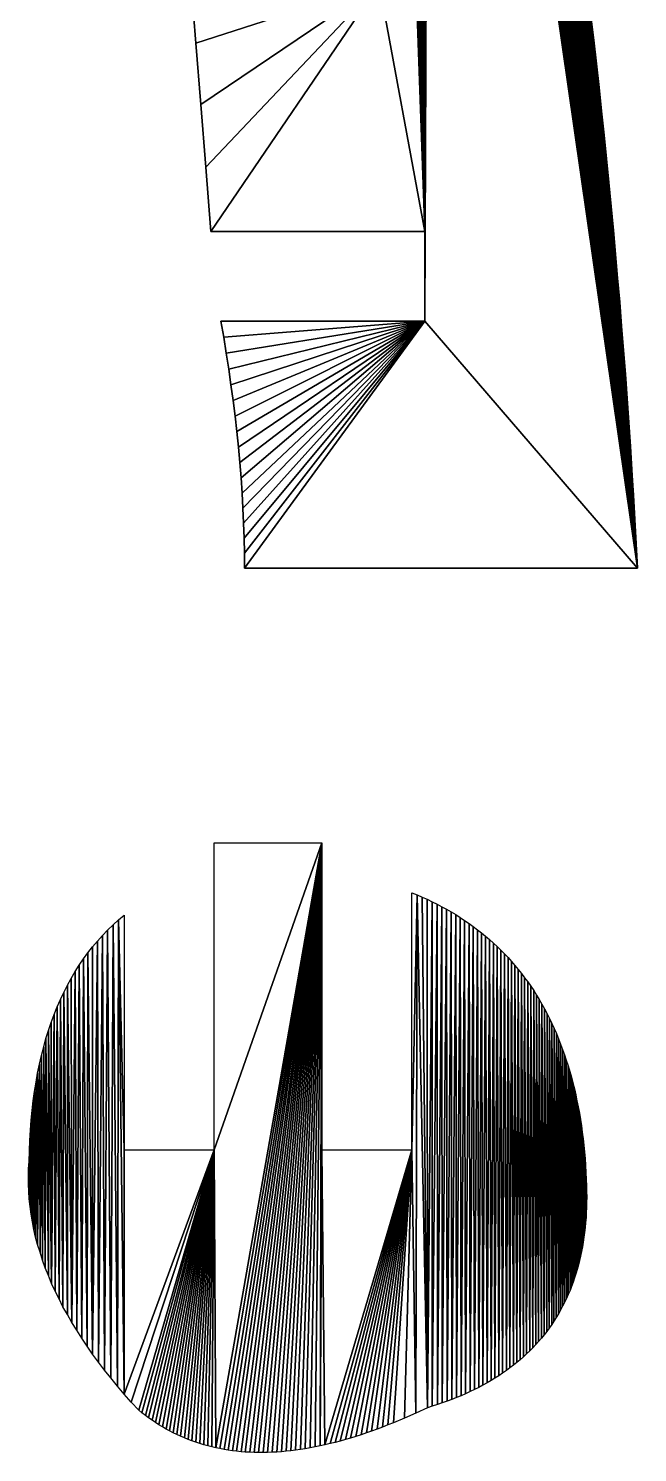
# Model space of a CAD drawing. Extents: x 10 to 917, y 10 to 841.
# Drawn here: x 497.5 to 540.4, y 605.6 to 706 of the extents above; entities that cross this region are included whole.
import ezdxf

# ---------------------------------------------------------------- set-up
doc = ezdxf.new("R2010")
doc.units = 0
doc.header["$MEASUREMENT"] = 0
doc.layers.get('0').update_dxf_attribs({"linetype": 'CONTINUOUS'})

msp = doc.modelspace()

# ---------------------------------------------------------------- linework, layer by layer
for p, q in [((508.92, 709.14), (509.27, 704.94)), ((537.32, 705.15), (537.12, 706.82)), ((509.27, 704.94), (509.62, 700.62)), ((537.51, 703.49), (537.32, 705.15)), ((537.7, 701.82), (537.51, 703.49)), ((537.88, 700.15), (537.7, 701.82)), ((509.62, 700.62), (509.97, 696.2)), ((538.05, 698.47), (537.88, 700.15)), ((538.23, 696.8), (538.05, 698.47)), ((509.97, 696.2), (510.32, 691.68)), ((538.39, 695.12), (538.23, 696.8)), ((538.55, 693.44), (538.39, 695.12)), ((538.71, 691.75), (538.55, 693.44)), ((510.32, 691.68), (525.42, 691.68)), ((525.42, 691.68), (525.42, 685.34)), ((538.86, 690.07), (538.71, 691.75)), ((539.01, 688.38), (538.86, 690.07)), ((539.16, 686.69), (539.01, 688.38)), ((539.29, 685), (539.16, 686.69)), ((511.03, 685.34), (511.23, 684.21)), ((525.42, 685.34), (511.03, 685.34)), ((539.43, 683.3), (539.29, 685)), ((511.23, 684.21), (511.41, 683.09)), ((511.41, 683.09), (511.58, 681.97)), ((539.56, 681.6), (539.43, 683.3)), ((511.58, 681.97), (511.74, 680.86)), ((511.74, 680.86), (511.89, 679.75)), ((539.68, 679.9), (539.56, 681.6)), ((539.8, 678.2), (539.68, 679.9)), ((511.89, 679.75), (512.03, 678.65)), ((512.03, 678.65), (512.15, 677.56)), ((539.91, 676.5), (539.8, 678.2)), ((512.15, 677.56), (512.26, 676.47)), ((512.26, 676.47), (512.36, 675.38)), ((540.02, 674.79), (539.91, 676.5)), ((512.36, 675.38), (512.45, 674.3)), ((540.13, 673.08), (540.02, 674.79)), ((512.45, 674.3), (512.52, 673.23)), ((512.52, 673.23), (512.58, 672.16)), ((540.23, 671.37), (540.13, 673.08)), ((512.58, 672.16), (512.63, 671.1)), ((512.63, 671.1), (512.67, 670.04)), ((540.32, 669.65), (540.23, 671.37)), ((512.67, 670.04), (512.69, 668.98)), ((512.69, 668.98), (512.7, 667.94)), ((540.41, 667.94), (540.32, 669.65)), ((512.7, 667.94), (540.41, 667.94)), ((510.56, 648.56), (518.15, 648.56)), ((510.56, 626.92), (510.56, 648.56)), ((518.15, 648.56), (518.15, 626.92)), ((524.5, 626.92), (524.5, 645.05)), ((524.5, 645.05), (524.87, 644.9)), ((524.87, 644.9), (525.23, 644.74)), ((525.23, 644.74), (525.58, 644.58)), ((525.58, 644.58), (525.93, 644.41)), ((525.93, 644.41), (526.28, 644.24)), ((526.28, 644.24), (526.61, 644.06)), ((526.61, 644.06), (526.95, 643.88)), ((526.95, 643.88), (527.28, 643.69)), ((527.28, 643.69), (527.6, 643.5)), ((503.04, 642.41), (503.42, 642.78)), ((503.42, 642.78), (503.81, 643.13)), ((503.81, 643.13), (504.21, 643.47)), ((504.21, 643.47), (504.21, 626.92)), ((527.6, 643.5), (527.91, 643.3)), ((527.91, 643.3), (528.22, 643.09)), ((528.22, 643.09), (528.53, 642.88)), ((528.53, 642.88), (528.83, 642.66)), ((528.83, 642.66), (529.12, 642.44)), ((501.98, 641.23), (502.32, 641.64)), ((502.32, 641.64), (502.67, 642.03)), ((502.67, 642.03), (503.04, 642.41)), ((529.12, 642.44), (529.41, 642.21)), ((529.41, 642.21), (529.7, 641.98)), ((529.7, 641.98), (529.97, 641.74)), ((529.97, 641.74), (530.25, 641.5)), ((501.34, 640.38), (501.65, 640.81)), ((501.65, 640.81), (501.98, 641.23)), ((530.25, 641.5), (530.51, 641.25)), ((530.51, 641.25), (530.78, 640.99)), ((530.78, 640.99), (531.03, 640.73)), ((531.03, 640.73), (531.28, 640.47)), ((500.74, 639.48), (501.03, 639.93)), ((501.03, 639.93), (501.34, 640.38)), ((531.28, 640.47), (531.53, 640.2)), ((531.53, 640.2), (531.77, 639.92)), ((531.77, 639.92), (532, 639.64)), ((532, 639.64), (532.23, 639.35)), ((500.2, 638.52), (500.47, 639)), ((500.47, 639), (500.74, 639.48)), ((532.23, 639.35), (532.45, 639.05)), ((532.45, 639.05), (532.67, 638.76)), ((532.67, 638.76), (532.88, 638.45)), ((499.71, 637.51), (499.95, 638.02)), ((499.95, 638.02), (500.2, 638.52)), ((532.88, 638.45), (533.09, 638.14)), ((533.09, 638.14), (533.29, 637.83)), ((533.29, 637.83), (533.48, 637.51)), ((499.26, 636.45), (499.48, 636.99)), ((499.48, 636.99), (499.71, 637.51)), ((533.48, 637.51), (533.67, 637.18)), ((533.67, 637.18), (533.86, 636.85)), ((533.86, 636.85), (534.03, 636.51)), ((498.87, 635.34), (499.06, 635.9)), ((499.06, 635.9), (499.26, 636.45)), ((534.03, 636.51), (534.21, 636.17)), ((534.21, 636.17), (534.37, 635.82)), ((534.37, 635.82), (534.54, 635.47)), ((498.53, 634.18), (498.69, 634.77)), ((498.69, 634.77), (498.87, 635.34)), ((534.54, 635.47), (534.69, 635.11)), ((534.69, 635.11), (534.84, 634.74)), ((534.84, 634.74), (534.99, 634.37)), ((498.37, 633.58), (498.53, 634.18)), ((534.99, 634.37), (535.13, 634)), ((535.13, 634), (535.26, 633.62)), ((535.26, 633.62), (535.39, 633.23)), ((498.1, 632.33), (498.23, 632.96)), ((498.23, 632.96), (498.37, 633.58)), ((535.39, 633.23), (535.52, 632.84)), ((535.52, 632.84), (535.63, 632.44)), ((497.88, 631.04), (497.99, 631.69)), ((497.99, 631.69), (498.1, 632.33)), ((535.63, 632.44), (535.75, 632.04)), ((535.75, 632.04), (535.85, 631.63)), ((535.85, 631.63), (535.96, 631.21)), ((497.79, 630.37), (497.88, 631.04)), ((535.96, 631.21), (536.05, 630.79)), ((536.05, 630.79), (536.14, 630.37)), ((497.65, 629), (497.71, 629.69)), ((497.71, 629.69), (497.79, 630.37)), ((536.14, 630.37), (536.23, 629.94)), ((536.23, 629.94), (536.31, 629.5)), ((497.59, 628.3), (497.65, 629)), ((536.31, 629.5), (536.38, 629.06)), ((536.38, 629.06), (536.45, 628.62)), ((536.45, 628.62), (536.51, 628.16)), ((497.53, 626.85), (497.55, 627.58)), ((497.55, 627.58), (497.59, 628.3)), ((536.51, 628.16), (536.57, 627.7)), ((536.57, 627.7), (536.62, 627.24)), ((497.51, 626.1), (497.53, 626.85)), ((504.21, 626.92), (510.56, 626.92)), ((518.15, 626.92), (524.5, 626.92)), ((536.62, 627.24), (536.67, 626.77)), ((536.67, 626.77), (536.71, 626.3)), ((497.46, 625.05), (497.47, 625.57)), ((497.47, 625.57), (497.51, 626.1)), ((536.71, 626.3), (536.74, 625.82)), ((536.74, 625.82), (536.77, 625.33)), ((497.46, 624.52), (497.46, 625.05)), ((536.77, 625.33), (536.8, 624.84)), ((536.8, 624.84), (536.82, 624.35)), ((497.48, 623.98), (497.46, 624.52)), ((497.51, 623.45), (497.48, 623.98)), ((536.82, 624.35), (536.82, 623.97)), ((536.82, 623.97), (536.83, 623.59)), ((536.83, 623.59), (536.82, 623.22)), ((497.57, 622.92), (497.51, 623.45)), ((497.64, 622.38), (497.57, 622.92)), ((536.81, 622.86), (536.8, 622.5)), ((536.82, 623.22), (536.81, 622.86)), ((497.73, 621.85), (497.64, 622.38)), ((497.84, 621.31), (497.73, 621.85)), ((536.75, 621.78), (536.72, 621.44)), ((536.78, 622.14), (536.75, 621.78)), ((536.8, 622.5), (536.78, 622.14)), ((497.96, 620.77), (497.84, 621.31)), ((498.1, 620.23), (497.96, 620.77)), ((536.63, 620.75), (536.58, 620.41)), ((536.68, 621.09), (536.63, 620.75)), ((536.72, 621.44), (536.68, 621.09)), ((498.27, 619.69), (498.1, 620.23)), ((498.44, 619.14), (498.27, 619.69)), ((536.47, 619.75), (536.4, 619.43)), ((536.53, 620.08), (536.47, 619.75)), ((536.58, 620.41), (536.53, 620.08)), ((498.64, 618.6), (498.44, 619.14)), ((498.86, 618.05), (498.64, 618.6)), ((536.25, 618.8), (536.16, 618.49)), ((536.32, 619.11), (536.25, 618.8)), ((536.4, 619.43), (536.32, 619.11)), ((499.09, 617.5), (498.86, 618.05)), ((535.87, 617.58), (535.76, 617.29)), ((535.97, 617.88), (535.87, 617.58)), ((536.07, 618.18), (535.97, 617.88)), ((536.16, 618.49), (536.07, 618.18)), ((499.34, 616.96), (499.09, 617.5)), ((499.61, 616.4), (499.34, 616.96)), ((535.53, 616.72), (535.4, 616.43)), ((535.65, 617), (535.53, 616.72)), ((535.76, 617.29), (535.65, 617)), ((499.89, 615.85), (499.61, 616.4)), ((500.2, 615.3), (499.89, 615.85)), ((534.99, 615.62), (534.84, 615.36)), ((535.13, 615.89), (534.99, 615.62)), ((535.27, 616.16), (535.13, 615.89)), ((535.4, 616.43), (535.27, 616.16)), ((500.52, 614.75), (500.2, 615.3)), ((500.86, 614.19), (500.52, 614.75)), ((534.36, 614.59), (534.18, 614.35)), ((534.52, 614.84), (534.36, 614.59)), ((534.68, 615.1), (534.52, 614.84)), ((534.84, 615.36), (534.68, 615.1)), ((501.21, 613.63), (500.86, 614.19)), ((501.59, 613.07), (501.21, 613.63)), ((533.63, 613.63), (533.43, 613.4)), ((533.82, 613.87), (533.63, 613.63)), ((534.01, 614.1), (533.82, 613.87)), ((534.18, 614.35), (534.01, 614.1)), ((501.98, 612.51), (501.59, 613.07)), ((502.39, 611.95), (501.98, 612.51)), ((532.59, 612.53), (532.37, 612.32)), ((532.81, 612.74), (532.59, 612.53)), ((533.03, 612.96), (532.81, 612.74)), ((533.23, 613.18), (533.03, 612.96)), ((533.43, 613.4), (533.23, 613.18)), ((502.82, 611.39), (502.39, 611.95)), ((531.41, 611.54), (531.16, 611.35)), ((531.66, 611.73), (531.41, 611.54)), ((531.9, 611.92), (531.66, 611.73)), ((532.14, 612.12), (531.9, 611.92)), ((532.37, 612.32), (532.14, 612.12)), ((503.27, 610.83), (502.82, 611.39)), ((503.73, 610.26), (503.27, 610.83)), ((530.08, 610.65), (529.8, 610.48)), ((530.36, 610.82), (530.08, 610.65)), ((530.63, 610.99), (530.36, 610.82)), ((530.9, 611.17), (530.63, 610.99)), ((531.16, 611.35), (530.9, 611.17)), ((504.21, 609.69), (503.73, 610.26)), ((504.71, 609.13), (504.21, 609.69)), ((527.98, 609.58), (527.65, 609.45)), ((528.29, 609.72), (527.98, 609.58)), ((528.61, 609.87), (528.29, 609.72)), ((528.91, 610.01), (528.61, 609.87)), ((529.21, 610.17), (528.91, 610.01)), ((529.51, 610.32), (529.21, 610.17)), ((529.8, 610.48), (529.51, 610.32)), ((505.23, 608.56), (504.71, 609.13)), ((505.46, 608.37), (505.23, 608.56)), ((525.59, 608.73), (524.78, 608.35)), ((525.94, 608.84), (525.59, 608.73)), ((526.3, 608.95), (525.94, 608.84)), ((526.64, 609.07), (526.3, 608.95)), ((526.99, 609.19), (526.64, 609.07)), ((527.32, 609.32), (526.99, 609.19)), ((527.65, 609.45), (527.32, 609.32)), ((505.7, 608.19), (505.46, 608.37)), ((505.93, 608.02), (505.7, 608.19)), ((506.17, 607.85), (505.93, 608.02)), ((506.42, 607.69), (506.17, 607.85)), ((506.66, 607.53), (506.42, 607.69)), ((506.91, 607.38), (506.66, 607.53)), ((522.81, 607.52), (522.43, 607.37)), ((523.2, 607.67), (522.81, 607.52)), ((523.98, 608), (523.2, 607.67)), ((524.78, 608.35), (523.98, 608)), ((507.16, 607.23), (506.91, 607.38)), ((507.41, 607.1), (507.16, 607.23)), ((507.67, 606.96), (507.41, 607.1)), ((507.93, 606.84), (507.67, 606.96)), ((508.19, 606.72), (507.93, 606.84)), ((508.46, 606.6), (508.19, 606.72)), ((508.72, 606.5), (508.46, 606.6)), ((508.99, 606.39), (508.72, 606.5)), ((520.17, 606.59), (519.81, 606.49)), ((520.54, 606.71), (520.17, 606.59)), ((520.91, 606.83), (520.54, 606.71)), ((521.29, 606.95), (520.91, 606.83)), ((521.66, 607.09), (521.29, 606.95)), ((522.04, 607.22), (521.66, 607.09)), ((522.43, 607.37), (522.04, 607.22)), ((509.27, 606.3), (508.99, 606.39)), ((509.54, 606.21), (509.27, 606.3)), ((509.82, 606.12), (509.54, 606.21)), ((510.1, 606.04), (509.82, 606.12)), ((510.38, 605.97), (510.1, 606.04)), ((510.67, 605.91), (510.38, 605.97)), ((510.96, 605.85), (510.67, 605.91)), ((511.25, 605.79), (510.96, 605.85)), ((511.55, 605.74), (511.25, 605.79)), ((511.84, 605.7), (511.55, 605.74)), ((512.14, 605.67), (511.84, 605.7)), ((512.45, 605.63), (512.14, 605.67)), ((512.75, 605.61), (512.45, 605.63)), ((513.06, 605.59), (512.75, 605.61)), ((513.37, 605.58), (513.06, 605.59)), ((513.69, 605.57), (513.37, 605.58)), ((514, 605.57), (513.69, 605.57)), ((514.32, 605.58), (514, 605.57)), ((514.65, 605.59), (514.32, 605.58)), ((514.97, 605.61), (514.65, 605.59)), ((515.3, 605.63), (514.97, 605.61)), ((515.63, 605.66), (515.3, 605.63)), ((515.96, 605.7), (515.63, 605.66)), ((516.3, 605.74), (515.96, 605.7)), ((516.64, 605.79), (516.3, 605.74)), ((516.98, 605.84), (516.64, 605.79)), ((517.32, 605.9), (516.98, 605.84)), ((517.67, 605.97), (517.32, 605.9)), ((518.02, 606.04), (517.67, 605.97)), ((518.37, 606.12), (518.02, 606.04)), ((518.73, 606.2), (518.37, 606.12)), ((519.08, 606.29), (518.73, 606.2)), ((519.44, 606.38), (519.08, 606.29)), ((519.81, 606.49), (519.44, 606.38))]:
    msp.add_line(p, q)

# ---------------------------------------------------------------- meshes
mesh = msp.add_polyface()
corners = [(511.33, 762.07), (511.43, 793.34), (511.33, 755.73), (517.81, 739.24), (511.92, 792.9), (512.43, 792.47), (512.95, 792.05), (513.48, 791.64), (514.03, 791.24), (514.59, 790.84), (515.16, 790.45), (515.6, 789.98), (516.02, 789.51), (516.44, 789.04), (516.85, 788.56), (517.25, 788.07), (517.65, 787.58), (518.03, 787.08), (517.81, 732.9), (522.2, 715.48), (518.41, 786.58), (518.78, 786.07), (519.14, 785.56), (519.49, 785.04), (519.84, 784.52), (520.17, 783.99), (520.5, 783.46), (520.82, 782.92), (521.13, 782.38), (521.43, 781.83), (521.72, 781.28), (522.01, 780.72), (522.28, 780.15), (525.42, 691.68), (522.55, 779.58), (522.81, 779.01), (523.06, 778.43), (523.31, 777.84), (523.54, 777.25), (523.77, 776.66)]
mesh.append_faces([[corners[k] for k in face] for face in [(0, 1, 2), (3, 17, 18)]], dxfattribs={"vtx0": -1, "vtx1": -1})
mesh.append_faces([[corners[k] for k in face] for face in [(3, 2, 1)]], dxfattribs={"vtx0": -1, "vtx1": -1, "vtx2": -1})
mesh.append_faces([[corners[k] for k in face] for face in [(3, 1, 4), (3, 4, 5), (3, 5, 6), (3, 6, 7), (3, 7, 8), (3, 8, 9), (3, 9, 10), (3, 10, 11), (3, 11, 12), (3, 12, 13), (3, 13, 14), (3, 14, 15), (3, 15, 16), (3, 16, 17), (19, 17, 20), (19, 20, 21), (19, 21, 22), (19, 22, 23), (19, 23, 24), (19, 24, 25), (19, 25, 26), (19, 26, 27), (19, 27, 28), (19, 28, 29), (19, 29, 30), (19, 30, 31), (19, 31, 32), (33, 32, 34), (33, 34, 35), (33, 35, 36), (33, 36, 37), (33, 37, 38), (33, 38, 39)]], dxfattribs={"vtx0": -1, "vtx2": -1})
mesh = msp.add_polyface()
corners = [(502.76, 739.24), (511.33, 755.73), (517.81, 739.24), (504.97, 731.48), (517.81, 732.9), (505.29, 729.84), (505.63, 727.99), (506.01, 725.92), (506.43, 723.64), (506.87, 721.13), (507.35, 718.42), (507.86, 715.48), (522.2, 715.48), (518.03, 787.08), (522.28, 780.15), (522.2, 709.14), (525.42, 691.68), (523.77, 776.66), (523.99, 776.06), (524.2, 775.45), (524.4, 774.84), (524.59, 774.23), (524.78, 773.6), (524.96, 772.98), (525.35, 771.41), (525.74, 769.84), (540.41, 667.94), (526.12, 768.27), (526.5, 766.7), (526.87, 765.13), (527.24, 763.55), (527.61, 761.97), (527.96, 760.39), (528.32, 758.8), (528.67, 757.21), (529.01, 755.62), (529.35, 754.03), (529.69, 752.44), (530.02, 750.84), (530.34, 749.24), (530.66, 747.64), (530.98, 746.04)]
mesh.append_faces([[corners[k] for k in face] for face in [(0, 1, 2), (3, 4, 5), (5, 4, 6), (6, 4, 7), (7, 4, 8), (8, 4, 9), (9, 4, 10), (10, 4, 11), (11, 4, 12), (12, 14, 15)]], dxfattribs={"vtx0": -1, "vtx1": -1})
mesh.append_faces([[corners[k] for k in face] for face in [(12, 4, 13), (16, 15, 14)]], dxfattribs={"vtx0": -1, "vtx1": -1, "vtx2": -1})
mesh.append_faces([[corners[k] for k in face] for face in [(16, 17, 18), (16, 18, 19), (16, 19, 20), (16, 20, 21), (16, 21, 22), (16, 22, 23), (16, 23, 24), (16, 24, 25), (26, 25, 27), (26, 27, 28), (26, 28, 29), (26, 29, 30), (26, 30, 31), (26, 31, 32), (26, 32, 33), (26, 33, 34), (26, 34, 35), (26, 35, 36), (26, 36, 37), (26, 37, 38), (26, 38, 39), (26, 39, 40), (26, 40, 41)]], dxfattribs={"vtx0": -1, "vtx2": -1})
mesh = msp.add_polyface()
corners = [(522.2, 709.14), (509.27, 704.94), (508.92, 709.14), (509.62, 700.62), (509.97, 696.2), (510.32, 691.68), (525.42, 691.68), (525.74, 769.84), (525.42, 685.34), (540.41, 667.94), (530.98, 746.04), (531.29, 744.43), (531.6, 742.82), (531.9, 741.21), (532.2, 739.6), (532.49, 737.98), (532.78, 736.36), (533.06, 734.74), (533.34, 733.12), (533.61, 731.49), (533.88, 729.86), (534.14, 728.23), (534.4, 726.6), (534.65, 724.96), (534.9, 723.33), (535.14, 721.69), (535.38, 720.04), (535.62, 718.4), (535.85, 716.75), (536.07, 715.1), (536.29, 713.45), (536.51, 711.8), (536.72, 710.14), (536.92, 708.48), (537.12, 706.82), (537.32, 705.15), (537.51, 703.49), (537.7, 701.82), (537.88, 700.15)]
mesh.append_faces([[corners[k] for k in face] for face in [(0, 1, 2)]], dxfattribs={"vtx0": -1})
mesh.append_faces([[corners[k] for k in face] for face in [(1, 0, 3), (3, 0, 4), (4, 0, 5), (5, 0, 6), (6, 7, 8)]], dxfattribs={"vtx0": -1, "vtx1": -1})
mesh.append_faces([[corners[k] for k in face] for face in [(9, 8, 7)]], dxfattribs={"vtx0": -1, "vtx1": -1, "vtx2": -1})
mesh.append_faces([[corners[k] for k in face] for face in [(9, 10, 11), (9, 11, 12), (9, 12, 13), (9, 13, 14), (9, 14, 15), (9, 15, 16), (9, 16, 17), (9, 17, 18), (9, 18, 19), (9, 19, 20), (9, 20, 21), (9, 21, 22), (9, 22, 23), (9, 23, 24), (9, 24, 25), (9, 25, 26), (9, 26, 27), (9, 27, 28), (9, 28, 29), (9, 29, 30), (9, 30, 31), (9, 31, 32), (9, 32, 33), (9, 33, 34), (9, 34, 35), (9, 35, 36), (9, 36, 37), (9, 37, 38)]], dxfattribs={"vtx0": -1, "vtx2": -1})
mesh = msp.add_polyface()
corners = [(525.42, 685.34), (511.23, 684.21), (511.03, 685.34), (511.41, 683.09), (511.58, 681.97), (511.74, 680.86), (511.89, 679.75), (512.03, 678.65), (512.15, 677.56), (512.26, 676.47), (512.36, 675.38), (512.45, 674.3), (512.52, 673.23), (512.58, 672.16), (512.63, 671.1), (512.67, 670.04), (512.69, 668.98), (512.7, 667.94), (540.41, 667.94), (537.88, 700.15), (538.05, 698.47), (538.23, 696.8), (538.39, 695.12), (538.55, 693.44), (538.71, 691.75), (538.86, 690.07), (539.01, 688.38), (539.16, 686.69), (539.29, 685), (539.43, 683.3), (539.56, 681.6), (539.68, 679.9), (539.8, 678.2), (539.91, 676.5), (540.02, 674.79), (540.13, 673.08), (540.23, 671.37), (540.32, 669.65)]
mesh.append_faces([[corners[k] for k in face] for face in [(0, 1, 2), (18, 36, 37)]], dxfattribs={"vtx0": -1})
mesh.append_faces([[corners[k] for k in face] for face in [(1, 0, 3), (3, 0, 4), (4, 0, 5), (5, 0, 6), (6, 0, 7), (7, 0, 8), (8, 0, 9), (9, 0, 10), (10, 0, 11), (11, 0, 12), (12, 0, 13), (13, 0, 14), (14, 0, 15), (15, 0, 16), (16, 0, 17), (17, 0, 18)]], dxfattribs={"vtx0": -1, "vtx1": -1})
mesh.append_faces([[corners[k] for k in face] for face in [(18, 19, 20), (18, 20, 21), (18, 21, 22), (18, 22, 23), (18, 23, 24), (18, 24, 25), (18, 25, 26), (18, 26, 27), (18, 27, 28), (18, 28, 29), (18, 29, 30), (18, 30, 31), (18, 31, 32), (18, 32, 33), (18, 33, 34), (18, 34, 35), (18, 35, 36)]], dxfattribs={"vtx0": -1, "vtx2": -1})
mesh = msp.add_polyface()
corners = [(518.15, 648.56), (510.56, 626.92), (510.56, 648.56), (510.67, 605.91), (518.02, 606.04), (518.15, 626.92), (499.34, 616.96), (499.26, 636.45), (499.48, 636.99), (499.61, 616.4), (499.71, 637.51), (499.89, 615.85), (499.95, 638.02), (500.2, 615.3), (500.2, 638.52), (500.52, 614.75), (500.47, 639), (500.74, 639.48), (500.86, 614.19), (501.03, 639.93), (501.21, 613.63), (501.34, 640.38), (501.59, 613.07), (501.65, 640.81), (501.98, 612.51), (501.98, 641.23), (502.32, 641.64), (502.39, 611.95), (502.67, 642.03), (502.82, 611.39), (503.04, 642.41), (503.27, 610.83), (503.42, 642.78), (503.73, 610.26), (503.81, 643.13), (504.21, 609.69), (504.21, 626.92), (504.21, 643.47)]
mesh.append_faces([[corners[k] for k in face] for face in [(0, 1, 2), (36, 34, 37)]], dxfattribs={"vtx0": -1})
mesh.append_faces([[corners[k] for k in face] for face in [(6, 8, 9), (9, 10, 11), (11, 12, 13), (13, 14, 15), (15, 17, 18), (18, 19, 20), (20, 21, 22), (22, 23, 24), (24, 26, 27), (27, 28, 29), (29, 30, 31), (31, 32, 33)]], dxfattribs={"vtx0": -1, "vtx1": -1})
mesh.append_faces([[corners[k] for k in face] for face in [(1, 0, 3), (35, 34, 36)]], dxfattribs={"vtx0": -1, "vtx1": -1, "vtx2": -1})
mesh.append_faces([[corners[k] for k in face] for face in [(4, 0, 5), (6, 7, 8), (9, 8, 10), (11, 10, 12), (13, 12, 14), (15, 14, 16), (15, 16, 17), (18, 17, 19), (20, 19, 21), (22, 21, 23), (24, 23, 25), (24, 25, 26), (27, 26, 28), (29, 28, 30), (31, 30, 32), (33, 32, 34), (35, 36, 1)]], dxfattribs={"vtx0": -1, "vtx2": -1})
mesh = msp.add_polyface()
corners = [(510.67, 605.91), (518.15, 648.56), (510.96, 605.85), (511.25, 605.79), (511.55, 605.74), (511.84, 605.7), (512.14, 605.67), (512.45, 605.63), (512.75, 605.61), (513.06, 605.59), (513.37, 605.58), (513.69, 605.57), (514, 605.57), (514.32, 605.58), (514.65, 605.59), (514.97, 605.61), (515.3, 605.63), (515.63, 605.66), (515.96, 605.7), (516.3, 605.74), (516.64, 605.79), (516.98, 605.84), (517.32, 605.9), (517.67, 605.97), (518.02, 606.04), (518.15, 626.92), (518.37, 606.12), (524.5, 626.92), (518.73, 606.2), (519.08, 606.29), (519.44, 606.38), (519.81, 606.49), (520.17, 606.59), (520.54, 606.71), (520.91, 606.83), (521.29, 606.95), (521.66, 607.09), (522.04, 607.22), (522.43, 607.37), (522.81, 607.52), (523.2, 607.67), (523.98, 608), (524.78, 608.35), (503.73, 610.26), (503.81, 643.13), (504.21, 609.69), (510.56, 626.92), (504.71, 609.13), (505.23, 608.56), (505.46, 608.37), (505.7, 608.19), (505.93, 608.02), (506.17, 607.85), (506.42, 607.69), (506.66, 607.53), (506.91, 607.38), (507.16, 607.23), (507.41, 607.1), (507.67, 606.96), (507.93, 606.84), (508.19, 606.72), (508.46, 606.6), (508.72, 606.5), (508.99, 606.39), (509.27, 606.3), (509.54, 606.21), (509.82, 606.12), (510.1, 606.04), (510.38, 605.97)]
mesh.append_faces([[corners[k] for k in face] for face in [(0, 1, 2), (2, 1, 3), (3, 1, 4), (4, 1, 5), (5, 1, 6), (6, 1, 7), (7, 1, 8), (8, 1, 9), (9, 1, 10), (10, 1, 11), (11, 1, 12), (12, 1, 13), (13, 1, 14), (14, 1, 15), (15, 1, 16), (16, 1, 17), (17, 1, 18), (18, 1, 19), (19, 1, 20), (20, 1, 21), (21, 1, 22), (22, 1, 23), (23, 1, 24), (24, 25, 26), (26, 27, 28), (28, 27, 29), (29, 27, 30), (30, 27, 31), (31, 27, 32), (32, 27, 33), (33, 27, 34), (34, 27, 35), (35, 27, 36), (36, 27, 37), (37, 27, 38), (38, 27, 39), (39, 27, 40), (40, 27, 41), (41, 27, 42), (43, 44, 45), (45, 46, 47), (47, 46, 48), (48, 46, 49), (49, 46, 50), (50, 46, 51), (51, 46, 52), (52, 46, 53), (53, 46, 54), (54, 46, 55), (55, 46, 56), (56, 46, 57), (57, 46, 58), (58, 46, 59), (59, 46, 60), (60, 46, 61), (61, 46, 62), (62, 46, 63), (63, 46, 64), (64, 46, 65), (65, 46, 66), (66, 46, 67), (67, 46, 68), (68, 46, 0)]], dxfattribs={"vtx0": -1, "vtx1": -1})
mesh.append_faces([[corners[k] for k in face] for face in [(26, 25, 27)]], dxfattribs={"vtx0": -1, "vtx2": -1})
mesh = msp.add_polyface()
corners = [(524.87, 644.9), (524.5, 626.92), (524.5, 645.05), (525.59, 608.73), (525.23, 644.74), (525.58, 644.58), (525.93, 644.41), (525.94, 608.84), (526.28, 644.24), (526.3, 608.95), (526.61, 644.06), (526.64, 609.07), (526.95, 643.88), (526.99, 609.19), (527.28, 643.69), (527.32, 609.32), (527.6, 643.5), (527.65, 609.45), (527.91, 643.3), (527.98, 609.58), (528.22, 643.09), (528.29, 609.72), (528.53, 642.88), (528.61, 609.87), (528.83, 642.66), (528.91, 610.01), (529.12, 642.44), (529.21, 610.17), (529.41, 642.21), (529.51, 610.32), (529.7, 641.98), (529.8, 610.48), (529.97, 641.74), (530.08, 610.65), (530.25, 641.5), (530.36, 610.82), (530.51, 641.25), (530.63, 610.99), (530.78, 640.99), (530.9, 611.17), (531.03, 640.73), (531.16, 611.35), (531.28, 640.47), (531.41, 611.54), (531.53, 640.2), (531.66, 611.73), (531.77, 639.92), (531.9, 611.92), (532, 639.64), (532.14, 612.12), (532.23, 639.35), (532.37, 612.32), (532.45, 639.05), (532.59, 612.53), (532.67, 638.76), (532.81, 612.74), (532.88, 638.45), (533.03, 612.96), (533.09, 638.14), (533.23, 613.18), (533.29, 637.83), (533.43, 613.4), (533.48, 637.51), (533.63, 613.63), (533.67, 637.18)]
mesh.append_faces([[corners[k] for k in face] for face in [(0, 1, 2)]], dxfattribs={"vtx0": -1})
mesh.append_faces([[corners[k] for k in face] for face in [(3, 0, 4), (3, 4, 5), (3, 5, 6), (7, 6, 8), (9, 8, 10), (11, 10, 12), (13, 12, 14), (15, 14, 16), (17, 16, 18), (19, 18, 20), (21, 20, 22), (23, 22, 24), (25, 24, 26), (27, 26, 28), (29, 28, 30), (31, 30, 32), (33, 32, 34), (35, 34, 36), (37, 36, 38), (39, 38, 40), (41, 40, 42), (43, 42, 44), (45, 44, 46), (47, 46, 48), (49, 48, 50), (51, 50, 52), (53, 52, 54), (55, 54, 56), (57, 56, 58), (59, 58, 60), (61, 60, 62), (63, 62, 64)]], dxfattribs={"vtx0": -1, "vtx2": -1})
mesh = msp.add_polyface()
corners = [(524.5, 626.92), (524.87, 644.9), (524.78, 608.35), (533.82, 613.87), (533.67, 637.18), (533.86, 636.85), (534.01, 614.1), (534.03, 636.51), (534.18, 614.35), (534.21, 636.17), (534.36, 614.59), (534.37, 635.82), (534.52, 614.84), (534.54, 635.47), (534.68, 615.1), (534.69, 635.11), (534.84, 615.36), (534.84, 634.74), (534.99, 615.62), (534.99, 634.37), (535.13, 615.89), (535.13, 634), (535.26, 633.62), (535.27, 616.16), (535.39, 633.23), (535.4, 616.43), (535.52, 632.84), (535.53, 616.72), (535.63, 632.44), (535.65, 617), (535.75, 632.04), (535.76, 617.29), (535.85, 631.63), (535.87, 617.58), (535.96, 631.21), (535.97, 617.88), (536.05, 630.79), (536.07, 618.18), (536.14, 630.37), (536.16, 618.49), (536.23, 629.94), (536.25, 618.8), (536.31, 629.5), (536.32, 619.11), (536.38, 629.06), (536.4, 619.43), (536.45, 628.62), (536.47, 619.75), (536.51, 628.16), (536.53, 620.08), (536.57, 627.7), (536.58, 620.41), (536.62, 627.24), (536.63, 620.75), (536.67, 626.77), (536.68, 621.09), (536.71, 626.3), (536.72, 621.44), (536.74, 625.82), (536.75, 621.78), (536.77, 625.33), (536.78, 622.14), (536.8, 624.84), (536.8, 622.5), (536.82, 624.35)]
mesh.append_faces([[corners[k] for k in face] for face in [(0, 1, 2)]], dxfattribs={"vtx0": -1, "vtx1": -1, "vtx2": -1})
mesh.append_faces([[corners[k] for k in face] for face in [(3, 4, 5), (6, 5, 7), (8, 7, 9), (10, 9, 11), (12, 11, 13), (14, 13, 15), (16, 15, 17), (18, 17, 19), (20, 19, 21), (20, 21, 22), (23, 22, 24), (25, 24, 26), (27, 26, 28), (29, 28, 30), (31, 30, 32), (33, 32, 34), (35, 34, 36), (37, 36, 38), (39, 38, 40), (41, 40, 42), (43, 42, 44), (45, 44, 46), (47, 46, 48), (49, 48, 50), (51, 50, 52), (53, 52, 54), (55, 54, 56), (57, 56, 58), (59, 58, 60), (61, 60, 62), (63, 62, 64)]], dxfattribs={"vtx0": -1, "vtx2": -1})
mesh = msp.add_polyface()
corners = [(524.78, 608.35), (524.87, 644.9), (525.59, 608.73), (525.93, 644.41), (525.94, 608.84), (526.28, 644.24), (526.3, 608.95), (526.61, 644.06), (526.64, 609.07), (526.95, 643.88), (526.99, 609.19), (527.28, 643.69), (527.32, 609.32), (527.6, 643.5), (527.65, 609.45), (527.91, 643.3), (527.98, 609.58), (528.22, 643.09), (528.29, 609.72), (528.53, 642.88), (528.61, 609.87), (528.83, 642.66), (528.91, 610.01), (529.12, 642.44), (529.21, 610.17), (529.41, 642.21), (529.51, 610.32), (529.7, 641.98), (529.8, 610.48), (529.97, 641.74), (530.08, 610.65), (530.25, 641.5), (530.36, 610.82), (530.51, 641.25), (530.63, 610.99), (530.78, 640.99), (530.9, 611.17), (531.03, 640.73), (531.16, 611.35), (531.28, 640.47), (531.41, 611.54), (531.53, 640.2), (531.66, 611.73), (531.77, 639.92), (531.9, 611.92), (532, 639.64), (532.14, 612.12), (532.23, 639.35), (532.37, 612.32), (532.45, 639.05), (532.59, 612.53), (532.67, 638.76), (532.81, 612.74), (532.88, 638.45), (533.03, 612.96), (533.09, 638.14), (533.23, 613.18), (533.29, 637.83), (533.43, 613.4), (533.48, 637.51), (533.63, 613.63), (533.67, 637.18), (533.82, 613.87), (533.86, 636.85), (534.01, 614.1), (534.03, 636.51), (534.18, 614.35), (534.21, 636.17), (534.36, 614.59), (534.37, 635.82), (534.52, 614.84), (534.54, 635.47), (534.68, 615.1), (534.69, 635.11), (534.84, 615.36), (534.84, 634.74), (534.99, 615.62), (534.99, 634.37), (535.13, 615.89), (535.26, 633.62), (535.27, 616.16), (535.39, 633.23), (535.4, 616.43), (535.52, 632.84), (535.53, 616.72), (535.63, 632.44), (535.65, 617), (535.75, 632.04), (535.76, 617.29), (535.85, 631.63), (535.87, 617.58), (535.96, 631.21), (535.97, 617.88), (536.05, 630.79), (536.07, 618.18), (536.14, 630.37), (536.16, 618.49), (536.23, 629.94), (536.25, 618.8), (536.31, 629.5), (536.32, 619.11), (536.38, 629.06), (536.4, 619.43), (536.45, 628.62), (536.47, 619.75), (536.51, 628.16), (536.53, 620.08), (536.57, 627.7), (536.58, 620.41), (536.62, 627.24), (536.63, 620.75), (536.67, 626.77), (536.68, 621.09), (536.71, 626.3), (536.72, 621.44), (536.74, 625.82), (536.75, 621.78), (536.77, 625.33), (536.78, 622.14), (536.8, 624.84), (536.8, 622.5), (536.82, 624.35), (536.81, 622.86), (536.82, 623.22), (536.82, 623.97), (536.83, 623.59)]
mesh.append_faces([[corners[k] for k in face] for face in [(123, 124, 125)]], dxfattribs={"vtx0": -1})
mesh.append_faces([[corners[k] for k in face] for face in [(0, 1, 2), (2, 3, 4), (4, 5, 6), (6, 7, 8), (8, 9, 10), (10, 11, 12), (12, 13, 14), (14, 15, 16), (16, 17, 18), (18, 19, 20), (20, 21, 22), (22, 23, 24), (24, 25, 26), (26, 27, 28), (28, 29, 30), (30, 31, 32), (32, 33, 34), (34, 35, 36), (36, 37, 38), (38, 39, 40), (40, 41, 42), (42, 43, 44), (44, 45, 46), (46, 47, 48), (48, 49, 50), (50, 51, 52), (52, 53, 54), (54, 55, 56), (56, 57, 58), (58, 59, 60), (60, 61, 62), (62, 63, 64), (64, 65, 66), (66, 67, 68), (68, 69, 70), (70, 71, 72), (72, 73, 74), (74, 75, 76), (76, 77, 78), (78, 79, 80), (80, 81, 82), (82, 83, 84), (84, 85, 86), (86, 87, 88), (88, 89, 90), (90, 91, 92), (92, 93, 94), (94, 95, 96), (96, 97, 98), (98, 99, 100), (100, 101, 102), (102, 103, 104), (104, 105, 106), (106, 107, 108), (108, 109, 110), (110, 111, 112), (112, 113, 114), (114, 115, 116), (116, 117, 118), (118, 119, 120), (120, 121, 122), (122, 121, 123)]], dxfattribs={"vtx0": -1, "vtx1": -1})
mesh.append_faces([[corners[k] for k in face] for face in [(123, 121, 124)]], dxfattribs={"vtx0": -1, "vtx2": -1})
mesh = msp.add_polyface()
corners = [(497.47, 625.57), (497.46, 624.52), (497.46, 625.05), (497.48, 623.98), (497.51, 626.1), (497.51, 623.45), (497.53, 626.85), (497.57, 622.92), (497.55, 627.58), (497.59, 628.3), (497.64, 622.38), (497.65, 629), (497.73, 621.85), (497.71, 629.69), (497.79, 630.37), (497.84, 621.31), (497.88, 631.04), (497.96, 620.77), (497.99, 631.69), (498.1, 620.23), (498.1, 632.33), (498.23, 632.96), (498.27, 619.69), (498.37, 633.58), (498.44, 619.14), (498.53, 634.18), (498.64, 618.6), (498.69, 634.77), (498.86, 618.05), (498.87, 635.34), (499.09, 617.5), (499.06, 635.9), (499.26, 636.45), (499.34, 616.96)]
mesh.append_faces([[corners[k] for k in face] for face in [(0, 1, 2)]], dxfattribs={"vtx0": -1})
mesh.append_faces([[corners[k] for k in face] for face in [(1, 0, 3), (3, 4, 5), (5, 6, 7), (7, 9, 10), (10, 11, 12), (12, 14, 15), (15, 16, 17), (17, 18, 19), (19, 21, 22), (22, 23, 24), (24, 25, 26), (26, 27, 28), (28, 29, 30), (30, 32, 33)]], dxfattribs={"vtx0": -1, "vtx1": -1})
mesh.append_faces([[corners[k] for k in face] for face in [(3, 0, 4), (5, 4, 6), (7, 6, 8), (7, 8, 9), (10, 9, 11), (12, 11, 13), (12, 13, 14), (15, 14, 16), (17, 16, 18), (19, 18, 20), (19, 20, 21), (22, 21, 23), (24, 23, 25), (26, 25, 27), (28, 27, 29), (30, 29, 31), (30, 31, 32)]], dxfattribs={"vtx0": -1, "vtx2": -1})

doc.saveas('drawing.dxf')
